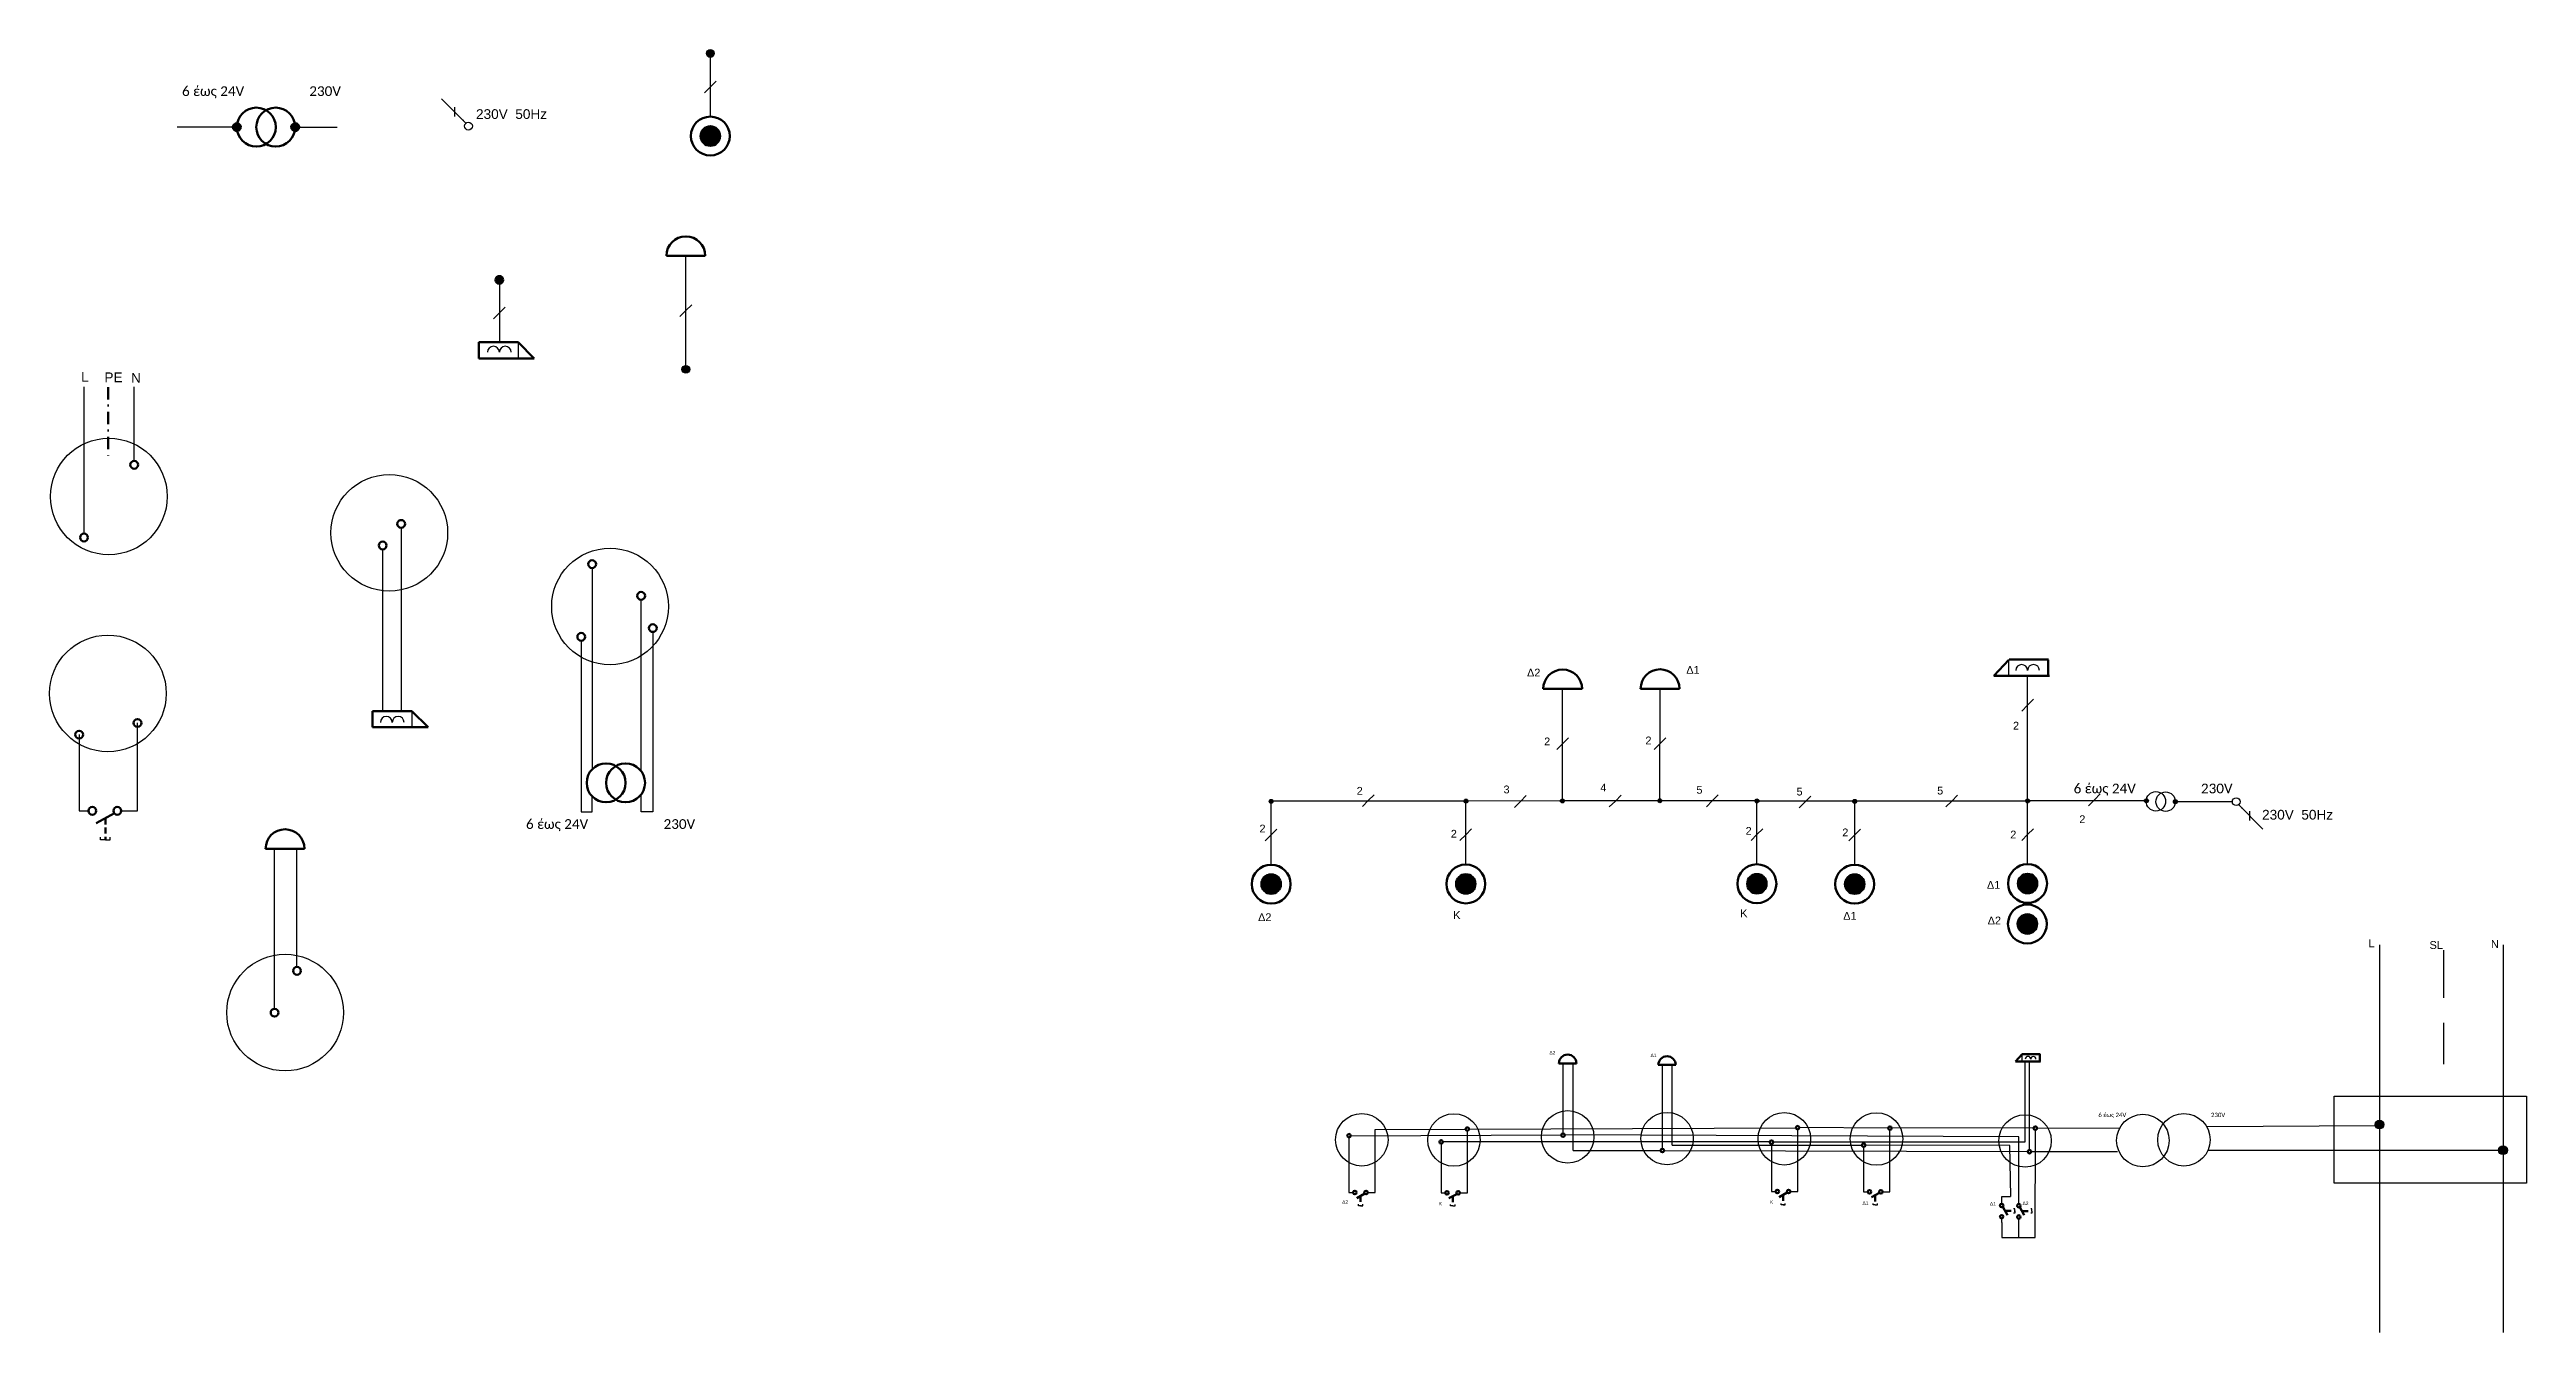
# Model space of a CAD drawing. Header units: millimetres. Extents: x 1722 to 2996, y 1433 to 2093.
import ezdxf

# ---------------------------------------------------------------- set-up
doc = ezdxf.new("R2010")
doc.units = ezdxf.units.MM
doc.linetypes.add('DASHDOT2', pattern=[12.7, 6.35, -3.175, 0, -3.175])
doc.linetypes.add('DASHED2', pattern=[9.525, 6.35, -3.175])
for name, color, linetype, lineweight in [('2S', 7, 'Continuous', 200), ('S_2', 7, 'Continuous', 50), ('S_2_ajonikh', 7, 'DASHDOT2', 50), ('s_2_diakek', 7, 'DASHED2', 50), ('S_4', 7, 'Continuous', 25)]:
    doc.layers.add(name, color=color, linetype=linetype, lineweight=lineweight)
doc.styles.get("Standard").update_dxf_attribs({"font": 'arial.ttf'})
doc.dimstyles.new('ISO-25', dxfattribs={"dimtxt": 2.5, "dimasz": 2.5, "dimexe": 1.25, "dimexo": 0.625, "dimtad": 1, "dimtxsty": 'Standard', "dimcen": 2.5, "dimadec": 0, "dimazin": 0, "dimtfac": 1, "dimtmove": 0, "dimatfit": 3, "dimfxl": 1, "dimarcsym": 0})

msp = doc.modelspace()

# ---------------------------------------------------------------- hatches: boundary and pattern name
h = msp.add_hatch(color=256)
h.dxf.hatch_style = 1
edge = h.paths.add_edge_path()
edge.add_arc((2061.7, 2090.8), 2, 0, 360)
h = msp.add_hatch(color=256)
h.dxf.hatch_style = 1
edge = h.paths.add_edge_path()
edge.add_arc((1818.2, 2052.9), 2, 0, 360)
h = msp.add_hatch(color=256)
h.dxf.hatch_style = 1
edge = h.paths.add_edge_path()
edge.add_arc((1848.2, 2052.9), 2, 0, 360)
h = msp.add_hatch(color=256)
h.dxf.hatch_style = 1
edge = h.paths.add_edge_path()
edge.add_arc((1953.2, 1974.3), 2, 0, 360)
h = msp.add_hatch(color=256)
h.dxf.hatch_style = 1
edge = h.paths.add_edge_path()
edge.add_arc((2049.1, 1928.3), 2, 0, 360)
at = {"true_color": 0x000000}
h = msp.add_hatch(color=18, dxfattribs=at)
h.dxf.hatch_style = 1
h.paths.add_polyline_path([(2349.1, 1706.1, 1), (2351.1, 1706.1, 1)])
h = msp.add_hatch(color=18, dxfattribs=at)
h.dxf.hatch_style = 1
h.paths.add_polyline_path([(2449.3, 1706.2, 1), (2451.3, 1706.2, 1)])
h = msp.add_hatch(color=18, dxfattribs=at)
h.dxf.hatch_style = 1
h.paths.add_polyline_path([(2498.9, 1706.3, 1), (2500.9, 1706.3, 1)])
h = msp.add_hatch(color=18, dxfattribs=at)
h.dxf.hatch_style = 1
h.paths.add_polyline_path([(2549, 1706.4, 1), (2551, 1706.4, 1)])
h = msp.add_hatch(color=18, dxfattribs=at)
h.dxf.hatch_style = 1
h.paths.add_polyline_path([(2598.9, 1706.3, 1), (2600.9, 1706.3, 1)])
h = msp.add_hatch(color=18, dxfattribs=at)
h.dxf.hatch_style = 1
h.paths.add_polyline_path([(2649.2, 1706.1, 1), (2651.2, 1706.1, 1)])
h = msp.add_hatch(color=18, dxfattribs=at)
h.dxf.hatch_style = 1
h.paths.add_polyline_path([(2738.1, 1706.3, 1), (2740.1, 1706.3, 1)])
h = msp.add_hatch(color=18, dxfattribs=at)
h.dxf.hatch_style = 1
h.paths.add_polyline_path([(2799.2, 1706.4, 1), (2801.2, 1706.4, 1)])
h = msp.add_hatch(color=18, dxfattribs=at)
h.dxf.hatch_style = 1
h.paths.add_polyline_path([(2814.1, 1705.9, 1), (2816.1, 1705.9, 1)])
h = msp.add_hatch(color=18, dxfattribs=at)
h.dxf.hatch_style = 1
h.paths.add_polyline_path([(2922.4, 1539.8, 1), (2917.9, 1539.8, 1)])
h = msp.add_hatch(color=18, dxfattribs=at)
h.dxf.hatch_style = 1
h.paths.add_polyline_path([(2985.9, 1526.6, 1), (2981.4, 1526.6, 1)])
at = {"layer": 'S_2'}
for points in [[(2056.7, 2048.3, 1), (2066.7, 2048.3, 1)], [(2594.9, 1663.7, 1), (2604.9, 1663.7, 1)], [(2734.1, 1663.8, 1), (2744.1, 1663.8, 1)], [(2345.1, 1663.5, 1), (2355.1, 1663.5, 1)], [(2445.2, 1663.6, 1), (2455.2, 1663.6, 1)], [(2645.2, 1663.5, 1), (2655.2, 1663.5, 1)], [(2734, 1643, 1), (2744, 1643, 1)]]:
    msp.add_hatch(color=256, dxfattribs=at).paths.add_polyline_path(points)

# ---------------------------------------------------------------- linework, layer by layer
for p, q in [((2061.7, 2058.3), (2061.7, 2088.8)), ((1818.2, 2052.9), (1787.5, 2052.9)), ((1848.2, 2052.9), (1869.8, 2052.9)), ((2049.1, 1930.3), (2049.1, 1986.7)), ((1953.2, 1972.3), (1953.2, 1942.2)), ((1962.8, 1942.2), (1962.8, 1933.9)), ((1739.6, 1843.8), (1739.6, 1919.3)), ((1765.4, 1881.2), (1765.4, 1919.3)), ((1893.2, 1752.5), (1893.2, 1835.7)), ((1902.7, 1846.8), (1902.7, 1752.5)), ((2000.9, 1826.1), (2000.9, 1722.5)), ((2026.1, 1721.5), (2026.1, 1809.8)), ((1995.3, 1788.7), (1995.3, 1700.7)), ((2032.1, 1793.2), (2032.1, 1700.7)), ((2729.5, 1770.6), (2729.5, 1778.9)), ((2739.1, 1707.3), (2739.1, 1770.6)), ((2499.9, 1707.3), (2500, 1763.9)), ((2550, 1707.4), (2550.1, 1764)), ((1767.1, 1701.2), (1767.1, 1746.4)), ((1908.2, 1752.5), (1908.2, 1744.2)), ((1737.1, 1740.4), (1737.1, 1701.2)), ((2000.9, 1700.7), (2000.9, 1708.6)), ((2026.1, 1700.7), (2026.1, 1709.6)), ((1737.1, 1701.2), (1741.9, 1701.2)), ((1758.7, 1701.2), (1767.1, 1701.2)), ((1995.3, 1700.7), (2000.9, 1700.7)), ((2032.1, 1700.7), (2026.1, 1700.7)), ((2350.1, 1673.5), (2350.1, 1705.1)), ((2449.3, 1706.2), (2351.1, 1706.1)), ((2450.2, 1673.6), (2450.2, 1705.2)), ((2498.9, 1706.3), (2451.3, 1706.2)), ((2549, 1706.3), (2500.9, 1706.3)), ((2598.9, 1706.3), (2551, 1706.3)), ((2599.9, 1673.7), (2599.9, 1705.3)), ((2649.2, 1706.2), (2600.9, 1706.2)), ((2650.2, 1673.5), (2650.2, 1705.1)), ((2738.1, 1706.2), (2651.2, 1706.1)), ((2739.1, 1673.8), (2739.1, 1705.3)), ((2799.2, 1706.3), (2740.1, 1706.3)), ((2844.4, 1705.9), (2815.1, 1705.9)), ((1748.1, 1686.2), (1748.1, 1687.7)), ((1750.6, 1686.2), (1748.1, 1686.2)), ((1750.6, 1686.2), (1753.1, 1686.2)), ((1753.1, 1686.2), (1753.1, 1687.7)), ((1837.6, 1599.4), (1837.6, 1681.7)), ((1849.1, 1620.9), (1849.1, 1681.7)), ((2920.1, 1632.2), (2920.1, 1542.1)), ((2983.7, 1632.2), (2983.6, 1528.8)), ((2953, 1629.5), (2953, 1605)), ((2953, 1592.1), (2953, 1570.9)), ((2500.2, 1535.3), (2500.2, 1571.3)), ((2505.4, 1526.5), (2505.4, 1571.3)), ((2551.3, 1527.4), (2551.3, 1570.5)), ((2556.4, 1529.2), (2556.4, 1570.5)), ((2736.4, 1572.3), (2736.4, 1576)), ((2737.7, 1572.3), (2737.7, 1530.8)), ((2740.1, 1526.8), (2740.1, 1572.3)), ((2390.1, 1533.2), (2390.1, 1504.9)), ((2391, 1534.1), (2499.3, 1534.5)), ((2403.6, 1537.2), (2450.1, 1537.5)), ((2403.6, 1504.9), (2403.6, 1537.2)), ((2437.5, 1530), (2437.5, 1504.7)), ((2606.5, 1530.9), (2438.4, 1530.9)), ((2451, 1504.7), (2451, 1536.6)), ((2451.9, 1537.5), (2620, 1538.2)), ((2734.6, 1533.5), (2501.1, 1534.5)), ((2556.4, 1529.2), (2653.9, 1529.2)), ((2607.4, 1529.9), (2607.4, 1505.4)), ((2737.7, 1530.8), (2608.3, 1530.8)), ((2620.9, 1505.4), (2620.9, 1537.3)), ((2621.7, 1538.4), (2667.4, 1538.1)), ((2729.9, 1529.1), (2655.7, 1529.2)), ((2668.3, 1505.2), (2668.3, 1537.1)), ((2742.2, 1538.1), (2669.1, 1537.9)), ((2729.8, 1529.1), (2730.3, 1502.8)), ((2734.6, 1502.8), (2734.6, 1533.5)), ((2743, 1481.8), (2743.1, 1537.1)), ((2744, 1538.1), (2786.4, 1537.9)), ((2918, 1539.2), (2831.2, 1538.7)), ((2920.1, 1537.5), (2920.1, 1432.9)), ((2505.4, 1526.5), (2550.4, 1526.5)), ((2552.2, 1526.5), (2739.2, 1525.9)), ((2654.8, 1528.3), (2654.8, 1505.2)), ((2741, 1526), (2785.3, 1526)), ((2981.4, 1526.4), (2831.8, 1526.4)), ((2983.7, 1524.3), (2983.7, 1432.9)), ((2390.1, 1504.9), (2392.2, 1504.9)), ((2399.8, 1504.9), (2403.6, 1504.9)), ((2437.5, 1504.7), (2439.6, 1504.7)), ((2447.2, 1504.7), (2451, 1504.7)), ((2607.4, 1505.4), (2609.5, 1505.4)), ((2617.1, 1505.4), (2620.9, 1505.4)), ((2654.8, 1505.2), (2656.9, 1505.2)), ((2664.5, 1505.2), (2668.3, 1505.2)), ((2395, 1498.1), (2395, 1498.8)), ((2396.1, 1498.1), (2395, 1498.1)), ((2396.1, 1498.1), (2397.2, 1498.1)), ((2397.2, 1498.1), (2397.2, 1498.8)), ((2442.4, 1498), (2442.4, 1498.7)), ((2443.5, 1498), (2442.4, 1498)), ((2443.5, 1498), (2444.7, 1498)), ((2444.7, 1498), (2444.7, 1498.7)), ((2612.3, 1498.6), (2612.3, 1499.3)), ((2613.4, 1498.6), (2612.3, 1498.6)), ((2613.4, 1498.6), (2614.5, 1498.6)), ((2614.5, 1498.6), (2614.5, 1499.3)), ((2659.7, 1498.5), (2659.7, 1499.2)), ((2660.8, 1498.5), (2659.7, 1498.5)), ((2660.8, 1498.5), (2662, 1498.5)), ((2662, 1498.5), (2662, 1499.2)), ((2725.8, 1502.8), (2730.3, 1502.9)), ((2725.8, 1499.1), (2725.8, 1502.8)), ((2725.8, 1489.4), (2725.8, 1491.5)), ((2732.6, 1496.5), (2731.9, 1496.5)), ((2732.6, 1494.3), (2731.9, 1494.3)), ((2732.6, 1495.4), (2732.6, 1496.5)), ((2732.6, 1495.4), (2732.6, 1494.3)), ((2734.6, 1499), (2734.6, 1502.8)), ((2734.6, 1489.3), (2734.6, 1491.4)), ((2741.3, 1496.5), (2740.7, 1496.5)), ((2741.3, 1494.2), (2740.7, 1494.2)), ((2741.3, 1495.3), (2741.3, 1496.5)), ((2741.3, 1495.3), (2741.3, 1494.2)), ((2725.8, 1489.4), (2725.8, 1481.8)), ((2725.8, 1481.8), (2734.6, 1481.8)), ((2734.6, 1481.8), (2734.6, 1489.3)), ((2734.6, 1481.8), (2743, 1481.8))]:
    msp.add_line(p, q)
for points in [[(1959.3, 1937.1, 1), (1953.2, 1937.1, 1), (1947.1, 1937.1)], [(2745.2, 1773.4, 1), (2739.1, 1773.4, 1), (2733, 1773.4)], [(1904.2, 1746.7, 1), (1898.1, 1746.7, 1), (1892, 1746.7)], [(2743.4, 1573.5, 1), (2740.7, 1573.5, 1), (2737.9, 1573.5)]]:
    msp.add_lwpolyline(points, format="xyb")
msp.add_lwpolyline([(2896.8, 1554.4), (2995.7, 1554.4), (2995.7, 1509.6), (2896.8, 1509.6)], close=True)
for centre, radius in [((2061.7, 2090.8), 2), ((1937.3, 2053.4), 2), ((2049.1, 1928.3), 2), ((2350.1, 1706.1), 1), ((2450.3, 1706.2), 1), ((2499.9, 1706.3), 1), ((2550, 1706.4), 1), ((2599.9, 1706.3), 1), ((2650.2, 1706.1), 1), ((2739.1, 1706.3), 1), ((2800.2, 1706.4), 1), ((2805.1, 1706.1), 5), ((2810.1, 1705.9), 5), ((2815.1, 1705.9), 1), ((2846.4, 1705.9), 2), ((2737.8, 1531.4), 13.5), ((2798.4, 1531.6), 13.5), ((2819.5, 1532), 13.5), ((2920.1, 1539.8), 2.25), ((2983.6, 1526.6), 2.25)]:
    msp.add_circle(centre, radius)
at = {"layer": '2S'}
for p, q in [((1755.2, 1700), (1745.9, 1694.9)), ((2398.2, 1504.3), (2394.1, 1502)), ((2445.6, 1504.1), (2441.5, 1501.9)), ((2615.5, 1504.8), (2611.3, 1502.5)), ((2662.9, 1504.7), (2658.8, 1502.4)), ((2726.4, 1497.5), (2728.7, 1493.3)), ((2735.2, 1497.4), (2737.4, 1493.3))]:
    msp.add_line(p, q, dxfattribs=at)
at = {"layer": 'S_2'}
for p, q in [((2059.1, 1986.7), (2039.1, 1986.7)), ((1942.6, 1933.9), (1942.6, 1942.2)), ((1942.6, 1942.2), (1951.5, 1942.2)), ((1951.5, 1942.2), (1962.8, 1942.2)), ((1962.8, 1942.2), (1971.1, 1933.9)), ((1971.1, 1933.9), (1942.6, 1933.9)), ((2729.5, 1778.9), (2721.8, 1770.6)), ((2721.8, 1770.6), (2750.3, 1770.6)), ((2741, 1779.1), (2729.7, 1779.1)), ((2749.8, 1779.1), (2741, 1779.1)), ((2749.7, 1778.9), (2749.7, 1770.6)), ((2510, 1763.9), (2490, 1763.9)), ((2560.1, 1764), (2540.1, 1764)), ((1888, 1744.2), (1888, 1752.5)), ((1888, 1752.5), (1896.8, 1752.5)), ((1896.8, 1752.5), (1908.2, 1752.5)), ((1908.2, 1752.5), (1916.5, 1744.2)), ((1916.5, 1744.2), (1888, 1744.2)), ((1853, 1681.7), (1833, 1681.7)), ((1843, 1681.7), (1853, 1681.7)), ((2507.1, 1571.3), (2498.1, 1571.3)), ((2502.6, 1571.3), (2507.1, 1571.3)), ((2558.2, 1570.5), (2549.2, 1570.5)), ((2553.7, 1570.5), (2558.2, 1570.5)), ((2736.4, 1576), (2732.9, 1572.3)), ((2732.9, 1572.3), (2745.7, 1572.3)), ((2741.5, 1576.1), (2736.4, 1576.1)), ((2745.5, 1576.1), (2741.5, 1576.1)), ((2745.4, 1576), (2745.4, 1572.3))]:
    msp.add_line(p, q, dxfattribs=at)
for centre, radius in [((1818.2, 2052.9), 2), ((1828.2, 2052.9), 10), ((1838.2, 2052.9), 10), ((1848.2, 2052.9), 2), ((2061.7, 2048.3), 10), ((2061.7, 2048.3), 5), ((1953.2, 1974.3), 2), ((1765.4, 1879.2), 2), ((1902.7, 1848.8), 2), ((1739.6, 1841.8), 2), ((1893.2, 1837.7), 2), ((2000.9, 1828.1), 2), ((2026.1, 1811.8), 2), ((2032.1, 1795.2), 2), ((1995.3, 1790.7), 2), ((1767.1, 1746.4), 2), ((1737.1, 1740.4), 2), ((2008.1, 1715.6), 10), ((2018.1, 1715.6), 10), ((1743.9, 1701.2), 2), ((1756.7, 1701.2), 2), ((2350.1, 1663.5), 10), ((2450.2, 1663.6), 10), ((2599.9, 1663.7), 10), ((2599.9, 1663.7), 5), ((2650.2, 1663.5), 10), ((2739.1, 1663.8), 10), ((2739.1, 1663.8), 5), ((2350.1, 1663.5), 5), ((2450.2, 1663.6), 5), ((2650.2, 1663.5), 5), ((2739, 1643), 10), ((2739, 1643), 5), ((1849.1, 1618.9), 2), ((1837.6, 1597.4), 2), ((2390.1, 1534.1), 0.899), ((2437.5, 1530.9), 0.899), ((2451, 1537.5), 0.899), ((2500.2, 1534.4), 0.899), ((2607.4, 1530.8), 0.899), ((2620.9, 1538.2), 0.899), ((2654.8, 1529.2), 0.899), ((2668.3, 1538), 0.899), ((2743.1, 1538), 0.899), ((2551.3, 1526.5), 0.899), ((2740.1, 1525.9), 0.899), ((2393.1, 1504.9), 0.899), ((2398.9, 1504.9), 0.899), ((2440.5, 1504.7), 0.899), ((2446.3, 1504.7), 0.899), ((2610.4, 1505.4), 0.899), ((2616.2, 1505.4), 0.899), ((2657.8, 1505.2), 0.899), ((2663.6, 1505.2), 0.899), ((2725.8, 1498.2), 0.899), ((2725.8, 1492.4), 0.899), ((2734.6, 1498.1), 0.899), ((2734.6, 1492.3), 0.899)]:
    msp.add_circle(centre, radius, dxfattribs=at)
for centre, radius in [((2049.1, 1986.7), 10), ((2500, 1763.9), 10), ((2550.1, 1764), 10), ((1843, 1681.7), 10), ((2502.6, 1571.3), 4.49), ((2553.7, 1570.5), 4.49)]:
    msp.add_arc(centre, radius, 0, 180, dxfattribs=at)
at = {"layer": 'S_2_ajonikh'}
msp.add_line((1752.1, 1919.2), (1752.1, 1882.6), dxfattribs=at)
at = {"layer": 's_2_diakek', "ltscale": 0.5}
for p, q in [((1750.6, 1697.4), (1750.6, 1686.2)), ((2396.1, 1503.2), (2396.1, 1498.1)), ((2613.4, 1503.7), (2613.4, 1498.6)), ((2660.8, 1503.5), (2660.8, 1498.5)), ((2443.5, 1503), (2443.5, 1498)), ((2727.5, 1495.4), (2732.6, 1495.4)), ((2736.3, 1495.3), (2741.3, 1495.3))]:
    msp.add_line(p, q, dxfattribs=at)
at = {"layer": 'S_4'}
for p, q in [((2061.7, 2073.6), (2064.7, 2076.6)), ((2058.7, 2070.5), (2061.7, 2073.6)), ((1930.3, 2058.3), (1930.3, 2063.1)), ((1950.2, 1954.2), (1953.2, 1957.3)), ((1953.2, 1957.3), (1956.2, 1960.3)), ((2046, 1955.5), (2049.1, 1958.5)), ((2049.1, 1958.5), (2052.1, 1961.5)), ((2742.1, 1758.6), (2739.1, 1755.6)), ((2739.1, 1755.6), (2736.1, 1752.5)), ((2497, 1732.7), (2500, 1735.7)), ((2500, 1735.7), (2503, 1738.7)), ((2547, 1732.8), (2550.1, 1735.8)), ((2550.1, 1735.8), (2553.1, 1738.8)), ((2400, 1706.5), (2403, 1709.5)), ((2478.3, 1706), (2481.3, 1709.1)), ((2527.1, 1706.2), (2530.1, 1709.2)), ((2576.9, 1706.3), (2579.9, 1709.4)), ((2624.7, 1705.8), (2627.7, 1708.8)), ((2700.1, 1706.2), (2703.1, 1709.2)), ((2773.5, 1706.9), (2776.5, 1709.9)), ((2397, 1703.4), (2400, 1706.5)), ((2475.3, 1703), (2478.3, 1706)), ((2524, 1703.2), (2527.1, 1706.2)), ((2573.9, 1703.3), (2576.9, 1706.3)), ((2621.7, 1702.8), (2624.7, 1705.8)), ((2697, 1703.2), (2700.1, 1706.2)), ((2770.5, 1703.8), (2773.5, 1706.9)), ((2853.3, 1701), (2853.3, 1696.2)), ((2347, 1685.8), (2350.1, 1688.8)), ((2350.1, 1688.8), (2353.1, 1691.8)), ((2447.2, 1685.9), (2450.2, 1688.9)), ((2450.2, 1688.9), (2453.2, 1691.9)), ((2596.9, 1685.9), (2599.9, 1689)), ((2599.9, 1689), (2602.9, 1692)), ((2647.2, 1685.7), (2650.2, 1688.8)), ((2650.2, 1688.8), (2653.2, 1691.8)), ((2736.1, 1686), (2739.1, 1689)), ((2739.1, 1689), (2742.1, 1692))]:
    msp.add_line(p, q, dxfattribs=at)
for centre, radius in [((1752.4, 1862.9), 30), ((1896.6, 1844.2), 30), ((2010.1, 1806.3), 30), ((1751.9, 1761.6), 30), ((1843, 1597.4), 30), ((2396.7, 1532), 13.5), ((2444.1, 1531.9), 13.5), ((2502.6, 1533.5), 13.5), ((2553.7, 1532.6), 13.5), ((2614, 1532.5), 13.5), ((2661.4, 1532.4), 13.5)]:
    msp.add_circle(centre, radius, dxfattribs=at)

# ---------------------------------------------------------------- texts
at = {"attachment_point": 1}
for s, insert, char_height, width in [('{\\fCalibri|b0|i0|c0|p34;6 έως 24V                   230V}', (1790, 2073.9), 5, 83.97), ('{\\fArial|b0|i0|c161|p34;230\\fArial|b0|i0|c0|p34;V  50Hz}', (1941.2, 2062.1), 5, 39.198), ('{\\fCalibri|b0|i0|c0|p34;6 έως 24V                   230V}', (2762.8, 1715.2), 5, 83.97), ('\\pxsm1.2,qc;{\\fCalibri|b0|i0|c0|p34;6 έως 24V                      230V}', (1957.8, 1696.9), 5, 105.207), ('{\\fArial|b0|i0|c161|p34;230\\fArial|b0|i0|c0|p34;V  50Hz}', (2859.7, 1701.7), 5, 39.198), ('{\\fCalibri|b0|i0|c0|p34;6 έως 24V                                                       230V}', (2775.5, 1545.9), 2.247, 67.537)]:
    msp.add_mtext(s, dxfattribs=dict(at, insert=insert, char_height=char_height, width=width))
for s, width, gutter_width, insert, char_height in [('Δ2', 27.112, 12.5, (2481.7, 1774.3), 4), ('Δ1', 27.112, 12.5, (2563.6, 1775.7), 4), ('2', 27.112, 12.5, (2731.6, 1747), 4), ('2', 27.112, 12.5, (2490.5, 1738.9), 4), ('2', 27.112, 12.5, (2542.6, 1739.4), 4), ('2', 27.112, 12.5, (2394.1, 1713.5), 4), ('3', 27.112, 12.5, (2469.6, 1714.2), 4), ('4', 27.112, 12.5, (2519.4, 1715.2), 4), ('5', 27.112, 12.5, (2568.8, 1714), 4), ('5', 27.112, 12.5, (2620.3, 1713.1), 4), ('5', 27.112, 12.5, (2692.6, 1713.6), 4), ('2', 27.112, 12.5, (2344.1, 1694.1), 4), ('2', 27.112, 12.5, (2765.7, 1698.9), 4), ('2', 27.112, 12.5, (2442.5, 1691.4), 4), ('2', 27.112, 12.5, (2594.1, 1692.9), 4), ('2', 27.112, 12.5, (2643.8, 1692.1), 4), ('2', 27.112, 12.5, (2730.2, 1691), 4), ('Δ1', 27.112, 12.5, (2718.2, 1665.1), 4), ('Δ2', 27.112, 12.5, (2343.4, 1648.5), 4), ('K', 27.112, 12.5, (2443.7, 1649.6), 4), ('K', 27.112, 12.5, (2591.3, 1650.5), 4), ('Δ1', 27.112, 12.5, (2644.3, 1649.2), 4), ('Δ2', 27.112, 12.5, (2718.6, 1646.8), 4), ('L', 10.676, 5.62, (2914.4, 1635.1), 4.05), ('SL', 10.676, 5.62, (2945.8, 1634.2), 4.05), ('N', 10.676, 5.62, (2977.4, 1634.7), 4.05), ('Δ2', 12.186, 5.62, (2493.2, 1577.7), 1.8), ('Δ1', 12.186, 5.62, (2545.2, 1576.3), 1.8), ('Δ2', 12.186, 5.62, (2386.6, 1500.9), 1.8), ('K', 12.186, 5.62, (2436.3, 1500), 1.8), ('K', 12.186, 5.62, (2606.6, 1500.9), 1.8), ('Δ1', 12.186, 5.62, (2654.2, 1500.3), 1.8), ('Δ1', 12.186, 5.62, (2719.7, 1500), 1.8), ('Δ2', 12.186, 5.62, (2736.5, 1500.2), 1.8)]:
    msp.add_mtext_dynamic_manual_height_columns(s, width=width, gutter_width=gutter_width, heights=[0], dxfattribs=dict(at, insert=insert, char_height=char_height))
at = {"layer": 'S_2_ajonikh', "width": 21.898, "attachment_point": 1}
for s, insert, char_height in [('L', (1738.1, 1927), 5), ('{\\H2x;PE}', (1750.1, 1926.7), 2.5), ('N', (1763.8, 1926.4), 5)]:
    msp.add_mtext(s, dxfattribs=dict(at, insert=insert, char_height=char_height))

# ---------------------------------------------------------------- leaders
for points in [[(1936, 2055), (1923.5, 2067.5)], [(2847.6, 1704.4), (2860.1, 1691.8)]]:
    msp.add_leader(points, dimstyle='ISO-25')

doc.saveas('drawing.dxf')
